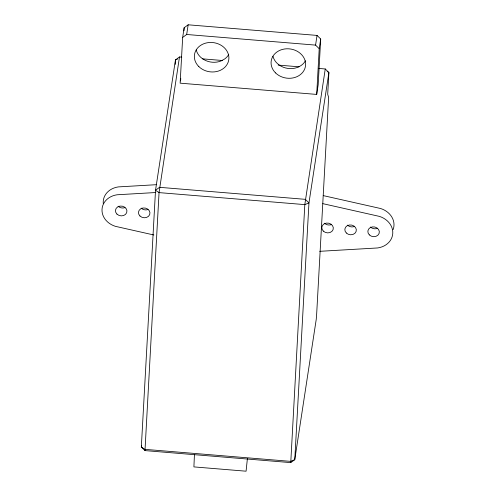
<?xml version="1.0" encoding="UTF-8"?>
<svg xmlns="http://www.w3.org/2000/svg" width="496" height="496" viewBox="0 0 496 496"><rect width="100%" height="100%" fill="white"/><g stroke="black" fill="none" stroke-linecap="round" stroke-linejoin="round"><path stroke-width="0.74" d="M194.444 454.41L193.905 466.897L246.072 471.2L247.423 458.372M175.218 64.406L175.466 59.904L179.484 56.959L181.796 57.145M182.664 37.436L180.135 83.167L316.696 94.42L318.178 84.735L320.701 39.004L317.049 35.421L188.158 24.8L184.146 27.751L182.664 37.436L186.676 34.484L315.568 45.111L319.219 48.695L316.696 94.42M183.973 30.802L184.146 27.751M179.484 56.959L159.049 192.609L144.987 450.597L290.755 462.613L294.767 459.662L316.237 319.362L316.684 313.67L328.637 97.359L327.701 94.283L328.904 72.552L325.252 68.969L318.308 68.398M186.676 34.484L188.158 24.8M180.476 80.935L180.817 78.697M141.565 445.489L141.335 447.014L144.987 450.597M315.568 45.111L317.049 35.421M319.219 48.695L320.701 39.004M325.252 68.969L304.811 204.619L290.755 462.613M177.543 59.055L175.466 59.904L155.521 190.272L141.335 447.014L144.857 449.351L290.625 461.367L294.767 459.662L308.958 202.92L328.904 72.552L327.143 71.387M156.184 184.704L118.308 186.905A19.263 16.337 8.7 0 0 103.267 203.651M155.75 192.529L117.106 194.773A19.263 16.337 8.7 0 0 102.015 209.38A19.263 16.337 8.7 0 0 115.363 226.325L153.865 234.992M319.715 251.317L377.692 247.95A19.263 16.337 8.7 0 0 392.776 233.343A19.263 16.337 8.7 0 0 379.434 216.399L322.809 203.645M202.622 58.863L222.673 60.518M278.206 65.094L299.026 66.811M323.256 195.61L380.637 208.525A19.263 16.337 8.7 0 1 393.099 229.648M125.042 207.57A5.778 4.898 8.7 0 1 118.141 206.218M377.444 228.371A5.778 4.898 8.7 0 1 370.543 227.019M331.415 224.576A5.778 4.898 8.7 0 1 324.514 223.225M354.429 226.474A5.778 4.898 8.7 0 1 347.529 225.122M148.056 209.467A5.778 4.898 8.7 0 1 141.155 208.115M305.462 60.791A17.335 14.7 8.7 0 1 287.885 68.423A17.335 14.7 8.7 0 1 272.943 56.284M228.743 54.467A17.335 14.7 8.7 0 1 224.738 58.931L221.036 60.971A17.335 14.7 8.7 0 1 196.224 49.96M159.538 187.321L155.521 190.272L159.049 192.609L304.811 204.619L308.958 202.92L305.3 199.336L159.538 187.321M369.34 234.893A5.778 4.898 8.7 0 0 379.087 233.492A5.778 4.898 8.7 0 0 372.372 226.908A5.778 4.898 8.7 0 0 369.34 234.893M346.326 232.996A5.778 4.898 8.7 0 0 356.072 231.595A5.778 4.898 8.7 0 0 349.358 225.01A5.778 4.898 8.7 0 0 346.326 232.996M139.953 215.983A5.778 4.898 8.7 0 0 149.699 214.582A5.778 4.898 8.7 0 0 142.984 208.004A5.778 4.898 8.7 0 0 139.953 215.983M323.311 231.099A5.778 4.898 8.7 0 0 333.058 229.698A5.778 4.898 8.7 0 0 326.343 223.113A5.778 4.898 8.7 0 0 323.311 231.099M116.938 214.086A5.778 4.898 8.7 0 0 126.685 212.685A5.778 4.898 8.7 0 0 119.97 206.107A5.778 4.898 8.7 0 0 116.938 214.086M198.846 66.6A17.335 14.7 8.7 0 0 228.086 62.397A17.335 14.7 8.7 0 0 207.942 42.65A17.335 14.7 8.7 0 0 198.846 66.6M275.565 72.924A17.335 14.7 8.7 0 0 304.804 68.715A17.335 14.7 8.7 0 0 284.661 48.974A17.335 14.7 8.7 0 0 275.565 72.924"/></g></svg>
